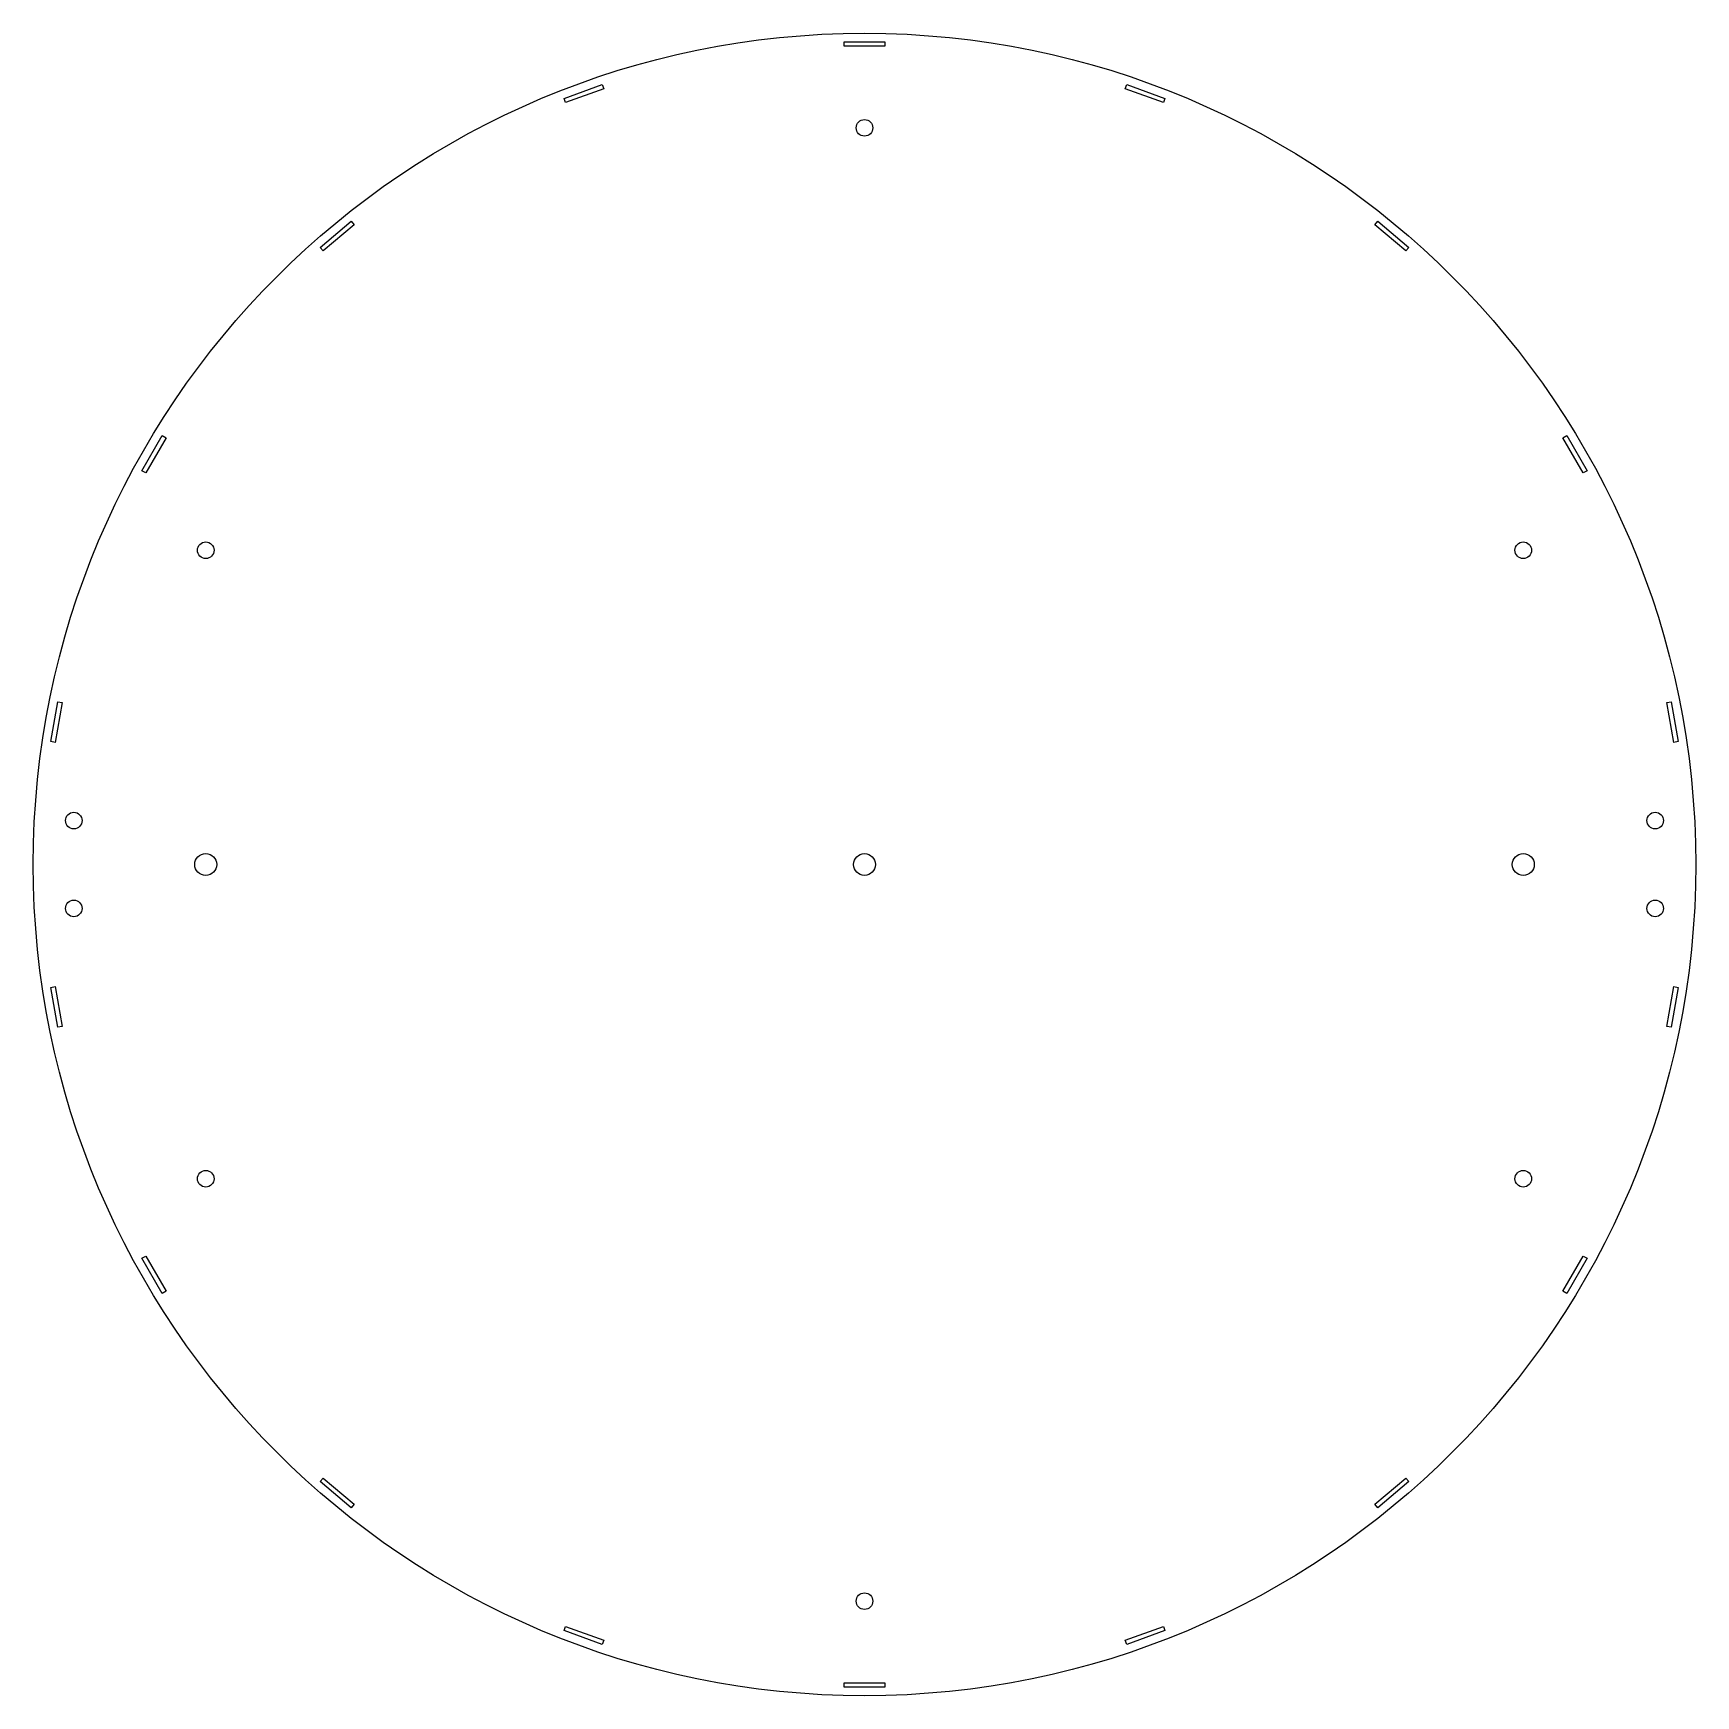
# Model space of a CAD drawing. Header units: millimetres. Extents: x -246 to 246, y -246 to 246.
import ezdxf

# ---------------------------------------------------------------- set-up
doc = ezdxf.new("R2010")
doc.units = ezdxf.units.MM

msp = doc.modelspace()

# ---------------------------------------------------------------- linework, layer by layer
at = {"color": 7, "linetype": 'Continuous', "lineweight": 25}
for p, q in [((-6, 243.45), (6, 243.45)), ((-6, 242.15), (-6, 243.45)), ((6, 242.15), (-6, 242.15)), ((6, 243.45), (6, 242.15)), ((-88.9, 226.72), (-77.63, 230.82)), ((-88.46, 225.49), (-88.9, 226.72)), ((-77.18, 229.6), (-88.46, 225.49)), ((-77.63, 230.82), (-77.18, 229.6)), ((77.18, 229.6), (77.63, 230.82)), ((88.46, 225.49), (77.18, 229.6)), ((77.63, 230.82), (88.9, 226.72)), ((88.9, 226.72), (88.46, 225.49)), ((-161.08, 182.64), (-151.89, 190.35)), ((-151.05, 189.35), (-160.25, 181.64)), ((-151.89, 190.35), (-151.05, 189.35)), ((151.05, 189.35), (151.89, 190.35)), ((160.25, 181.64), (151.05, 189.35)), ((151.89, 190.35), (161.08, 182.64)), ((-160.25, 181.64), (-161.08, 182.64)), ((161.08, 182.64), (160.25, 181.64)), ((-213.83, 116.53), (-207.83, 126.92)), ((-206.71, 126.27), (-212.71, 115.88)), ((-207.83, 126.92), (-206.71, 126.27)), ((206.71, 126.27), (207.83, 126.92)), ((212.71, 115.88), (206.71, 126.27)), ((207.83, 126.92), (213.83, 116.53)), ((-212.71, 115.88), (-213.83, 116.53)), ((213.83, 116.53), (212.71, 115.88)), ((-240.79, 36.37), (-238.71, 48.18)), ((-237.43, 47.96), (-239.51, 36.14)), ((-238.71, 48.18), (-237.43, 47.96)), ((237.43, 47.96), (238.71, 48.18)), ((239.51, 36.14), (237.43, 47.96)), ((238.71, 48.18), (240.79, 36.37)), ((-239.51, 36.14), (-240.79, 36.37)), ((240.79, 36.37), (239.51, 36.14)), ((-240.79, -36.37), (-239.51, -36.14)), ((-238.71, -48.18), (-240.79, -36.37)), ((-239.51, -36.14), (-237.43, -47.96)), ((237.43, -47.96), (239.51, -36.14)), ((240.79, -36.37), (238.71, -48.18)), ((239.51, -36.14), (240.79, -36.37)), ((-237.43, -47.96), (-238.71, -48.18)), ((238.71, -48.18), (237.43, -47.96)), ((-213.83, -116.53), (-212.71, -115.88)), ((-207.83, -126.92), (-213.83, -116.53)), ((-212.71, -115.88), (-206.71, -126.27)), ((206.71, -126.27), (212.71, -115.88)), ((213.83, -116.53), (207.83, -126.92)), ((212.71, -115.88), (213.83, -116.53)), ((-206.71, -126.27), (-207.83, -126.92)), ((207.83, -126.92), (206.71, -126.27)), ((-161.08, -182.64), (-160.25, -181.64)), ((-160.25, -181.64), (-151.05, -189.35)), ((151.05, -189.35), (160.25, -181.64)), ((160.25, -181.64), (161.08, -182.64)), ((-151.89, -190.35), (-161.08, -182.64)), ((161.08, -182.64), (151.89, -190.35)), ((-151.05, -189.35), (-151.89, -190.35)), ((151.89, -190.35), (151.05, -189.35)), ((-88.9, -226.72), (-88.46, -225.49)), ((-88.46, -225.49), (-77.18, -229.6)), ((77.18, -229.6), (88.46, -225.49)), ((88.46, -225.49), (88.9, -226.72)), ((-77.63, -230.82), (-88.9, -226.72)), ((-77.18, -229.6), (-77.63, -230.82)), ((77.63, -230.82), (77.18, -229.6)), ((88.9, -226.72), (77.63, -230.82)), ((-6, -242.15), (6, -242.15)), ((-6, -243.45), (-6, -242.15)), ((6, -243.45), (-6, -243.45)), ((6, -242.15), (6, -243.45))]:
    msp.add_line(p, q, dxfattribs=at)
for centre, radius in [((0, 0), 246), ((0, 218), 2.45), ((-194.95, 93), 2.45), ((194.95, 93), 2.45), ((-234, 13), 2.45), ((234, 13), 2.45), ((-194.95, 0), 3.25), ((0, 0), 3.25), ((194.95, 0), 3.25), ((-234, -13), 2.45), ((234, -13), 2.45), ((-194.95, -93), 2.45), ((194.95, -93), 2.45), ((0, -218), 2.45)]:
    msp.add_circle(centre, radius, dxfattribs=at)

doc.saveas('drawing.dxf')
